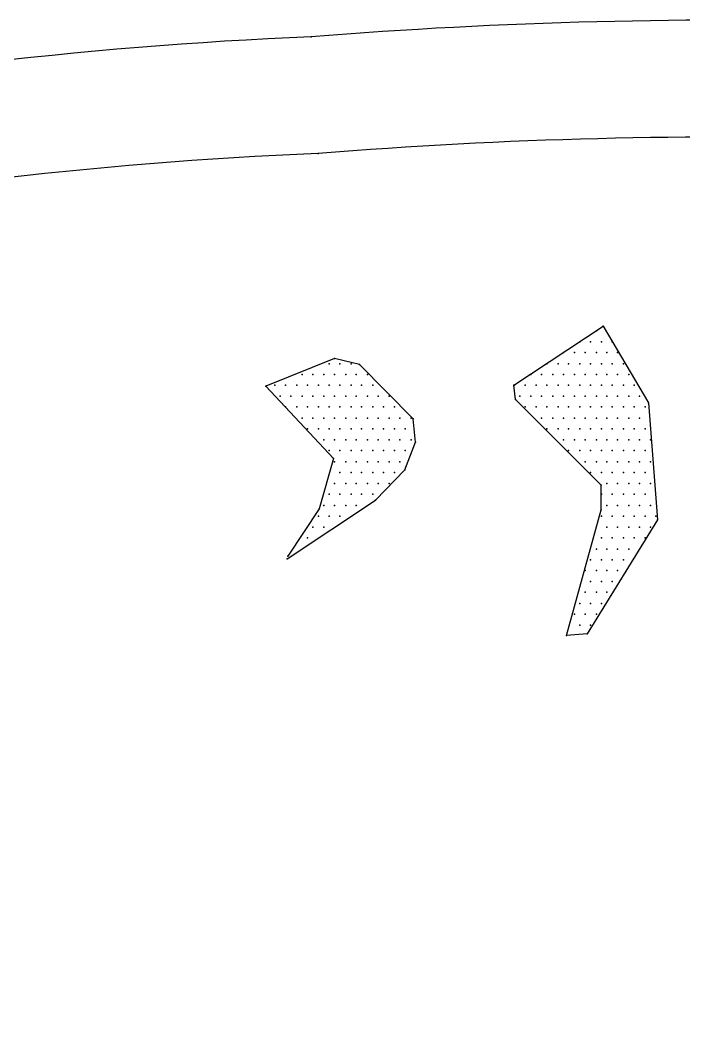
# Model space of a CAD drawing. Extents: x 180421 to 181317, y 668879 to 669680.
# Drawn here: x 180595.13 to 180601.72, y 669624.27 to 669634.25 of the extents above; entities that cross this region are included whole.
import ezdxf

# ---------------------------------------------------------------- set-up
doc = ezdxf.new("R2010")
doc.units = 0
doc.header["$LTSCALE"] = 2.5
doc.header["$MEASUREMENT"] = 0
doc.layers.add('KOTERET', color=1, linetype='CONTINUOUS')

msp = doc.modelspace()

# ---------------------------------------------------------------- linework, layer by layer
at = {"layer": 'KOTERET', "color": 1, "linetype": 'Continuous'}
for points in [[(180622.0816, 669630.2263, 0.06433), (180609.3401, 669633.7416, 0.055067), (180598.0185, 669634.0794, 0.081051), (180584.6436, 669631.3295, 0.05642), (180576.1722, 669626.9486, 0.170965), (180569.6589, 669619.3533, 0.076819), (180568.6666, 669614.8616, 0.118306), (180570.2554, 669608.0158, 0.129737), (180575.3329, 669602.2468, 0.070189), (180585.2717, 669597.0109, 0.047922), (180592.7245, 669595.116, 0.049022), (180603.3916, 669594.3507, 0.072792), (180618.9939, 669597.0531, 0.1248), (180629.2441, 669602.6585, 0.103709), (180634.8759, 669610.6232, 0.036886), (180635.2876, 669612.3703, 0.106536), (180635.0026, 669617.4954, 0.106243), (180629.9355, 669625.2332, 0.106919), (180622.0816, 669630.2263)], [(180592.9145, 669596.2614, 0.049045), (180603.36, 669595.5119, 0.072972), (180618.6666, 669598.1721, 0.125195), (180628.4524, 669603.5083, 0.103069), (180633.7886, 669611.0297, 0.035565), (180634.1422, 669612.5551, 0.105225), (180633.8994, 669617.1365, 0.105504), (180629.1227, 669624.4098, 0.107235), (180621.6594, 669629.1496, 0.064474), (180609.1765, 669632.591, 0.055181), (180598.0871, 669632.9235, 0.081162), (180585.0606, 669630.2474, 0.05669), (180576.7844, 669625.9616, 0.171614), (180570.7409, 669618.9363, 0.076301), (180569.8278, 669614.8194, 0.117637), (180571.2952, 669608.5384, 0.130118), (180575.998, 669603.2022, 0.070334), (180585.6676, 669598.1034, 0.047983), (180592.9145, 669596.2614)]]:
    msp.add_lwpolyline(points, format="xyb", dxfattribs=at)
at = {"layer": 'KOTERET', "color": 2, "linetype": 'Continuous'}
for points in [[(180600.0295, 669630.6275), (180600.9162, 669631.2134)], [(180600.8476, 669631.1658), (180600.8476, 669631.1658)], [(180600.9162, 669631.2134), (180601.3648, 669630.4533)], [(180600.684, 669631.055), (180600.684, 669631.055)], [(180600.7895, 669631.055), (180600.7895, 669631.055)], [(180600.9004, 669631.055), (180600.9004, 669631.055)], [(180601.0059, 669631.055), (180601.0059, 669631.055)], [(180598.2507, 669630.8914), (180597.5698, 669630.6169)], [(180598.4988, 669630.8333), (180598.2507, 669630.8914)], [(180600.5203, 669630.9494), (180600.5203, 669630.9494)], [(180600.6312, 669630.9494), (180600.6312, 669630.9494)], [(180600.7367, 669630.9494), (180600.7367, 669630.9494)], [(180600.8476, 669630.9494), (180600.8476, 669630.9494)], [(180600.9531, 669630.9494), (180600.9531, 669630.9494)], [(180601.0587, 669630.9494), (180601.0587, 669630.9494)], [(180598.1979, 669630.8386), (180598.1979, 669630.8386)], [(180598.3035, 669630.8386), (180598.3035, 669630.8386)], [(180598.4143, 669630.8386), (180598.4143, 669630.8386)], [(180599.0319, 669630.295), (180598.4988, 669630.8333)], [(180600.3567, 669630.8386), (180600.3567, 669630.8386)], [(180600.4675, 669630.8386), (180600.4675, 669630.8386)], [(180600.5731, 669630.8386), (180600.5731, 669630.8386)], [(180600.684, 669630.8386), (180600.684, 669630.8386)], [(180600.7895, 669630.8386), (180600.7895, 669630.8386)], [(180600.9004, 669630.8386), (180600.9004, 669630.8386)], [(180601.0059, 669630.8386), (180601.0059, 669630.8386)], [(180601.1168, 669630.8386), (180601.1168, 669630.8386)], [(180597.9288, 669630.733), (180597.9288, 669630.733)], [(180598.0343, 669630.733), (180598.0343, 669630.733)], [(180598.1452, 669630.733), (180598.1452, 669630.733)], [(180598.2507, 669630.733), (180598.2507, 669630.733)], [(180598.3616, 669630.733), (180598.3616, 669630.733)], [(180598.4671, 669630.733), (180598.4671, 669630.733)], [(180598.578, 669630.733), (180598.578, 669630.733)], [(180600.1984, 669630.733), (180600.1984, 669630.733)], [(180600.3039, 669630.733), (180600.3039, 669630.733)], [(180600.4148, 669630.733), (180600.4148, 669630.733)], [(180600.5203, 669630.733), (180600.5203, 669630.733)], [(180600.6312, 669630.733), (180600.6312, 669630.733)], [(180600.7367, 669630.733), (180600.7367, 669630.733)], [(180600.8476, 669630.733), (180600.8476, 669630.733)], [(180600.9531, 669630.733), (180600.9531, 669630.733)], [(180601.0587, 669630.733), (180601.0587, 669630.733)], [(180601.1695, 669630.733), (180601.1695, 669630.733)], [(180597.5698, 669630.6169), (180598.2402, 669629.8991)], [(180597.6596, 669630.6275), (180597.6596, 669630.6275)], [(180597.7651, 669630.6275), (180597.7651, 669630.6275)], [(180597.876, 669630.6275), (180597.876, 669630.6275)], [(180597.9815, 669630.6275), (180597.9815, 669630.6275)], [(180598.0924, 669630.6275), (180598.0924, 669630.6275)], [(180598.1979, 669630.6275), (180598.1979, 669630.6275)], [(180598.3035, 669630.6275), (180598.3035, 669630.6275)], [(180598.4143, 669630.6275), (180598.4143, 669630.6275)], [(180598.5199, 669630.6275), (180598.5199, 669630.6275)], [(180598.6307, 669630.6275), (180598.6307, 669630.6275)], [(180600.0453, 669630.485), (180600.0295, 669630.6275)], [(180600.0347, 669630.6275), (180600.0347, 669630.6275)], [(180600.1403, 669630.6275), (180600.1403, 669630.6275)], [(180600.2511, 669630.6275), (180600.2511, 669630.6275)], [(180600.3567, 669630.6275), (180600.3567, 669630.6275)], [(180600.4675, 669630.6275), (180600.4675, 669630.6275)], [(180600.5731, 669630.6275), (180600.5731, 669630.6275)], [(180600.684, 669630.6275), (180600.684, 669630.6275)], [(180600.7895, 669630.6275), (180600.7895, 669630.6275)], [(180600.9004, 669630.6275), (180600.9004, 669630.6275)], [(180601.0059, 669630.6275), (180601.0059, 669630.6275)], [(180601.1168, 669630.6275), (180601.1168, 669630.6275)], [(180601.2223, 669630.6275), (180601.2223, 669630.6275)], [(180597.7123, 669630.5166), (180597.7123, 669630.5166)], [(180597.8179, 669630.5166), (180597.8179, 669630.5166)], [(180597.9288, 669630.5166), (180597.9288, 669630.5166)], [(180598.0343, 669630.5166), (180598.0343, 669630.5166)], [(180598.1452, 669630.5166), (180598.1452, 669630.5166)], [(180598.2507, 669630.5166), (180598.2507, 669630.5166)], [(180598.3616, 669630.5166), (180598.3616, 669630.5166)], [(180598.4671, 669630.5166), (180598.4671, 669630.5166)], [(180598.578, 669630.5166), (180598.578, 669630.5166)], [(180598.6835, 669630.5166), (180598.6835, 669630.5166)], [(180598.7944, 669630.5166), (180598.7944, 669630.5166)], [(180600.8951, 669629.6352), (180600.0453, 669630.485)], [(180600.0875, 669630.5166), (180600.0875, 669630.5166)], [(180600.1984, 669630.5166), (180600.1984, 669630.5166)], [(180600.3039, 669630.5166), (180600.3039, 669630.5166)], [(180600.4148, 669630.5166), (180600.4148, 669630.5166)], [(180600.5203, 669630.5166), (180600.5203, 669630.5166)], [(180600.6312, 669630.5166), (180600.6312, 669630.5166)], [(180600.7367, 669630.5166), (180600.7367, 669630.5166)], [(180600.8476, 669630.5166), (180600.8476, 669630.5166)], [(180600.9531, 669630.5166), (180600.9531, 669630.5166)], [(180601.0587, 669630.5166), (180601.0587, 669630.5166)], [(180601.1695, 669630.5166), (180601.1695, 669630.5166)], [(180601.2751, 669630.5166), (180601.2751, 669630.5166)], [(180597.7651, 669630.4111), (180597.7651, 669630.4111)], [(180597.876, 669630.4111), (180597.876, 669630.4111)], [(180597.9815, 669630.4111), (180597.9815, 669630.4111)], [(180598.0924, 669630.4111), (180598.0924, 669630.4111)], [(180598.1979, 669630.4111), (180598.1979, 669630.4111)], [(180598.3035, 669630.4111), (180598.3035, 669630.4111)], [(180598.4143, 669630.4111), (180598.4143, 669630.4111)], [(180598.5199, 669630.4111), (180598.5199, 669630.4111)], [(180598.6307, 669630.4111), (180598.6307, 669630.4111)], [(180598.7363, 669630.4111), (180598.7363, 669630.4111)], [(180598.8472, 669630.4111), (180598.8472, 669630.4111)], [(180600.1403, 669630.4111), (180600.1403, 669630.4111)], [(180600.2511, 669630.4111), (180600.2511, 669630.4111)], [(180600.3567, 669630.4111), (180600.3567, 669630.4111)], [(180600.4675, 669630.4111), (180600.4675, 669630.4111)], [(180600.5731, 669630.4111), (180600.5731, 669630.4111)], [(180600.684, 669630.4111), (180600.684, 669630.4111)], [(180600.7895, 669630.4111), (180600.7895, 669630.4111)], [(180600.9004, 669630.4111), (180600.9004, 669630.4111)], [(180601.0059, 669630.4111), (180601.0059, 669630.4111)], [(180601.1168, 669630.4111), (180601.1168, 669630.4111)], [(180601.2223, 669630.4111), (180601.2223, 669630.4111)], [(180601.3332, 669630.4111), (180601.3332, 669630.4111)], [(180601.3648, 669630.4533), (180601.4546, 669629.2921)], [(180597.9288, 669630.3002), (180597.9288, 669630.3002)], [(180598.0343, 669630.3002), (180598.0343, 669630.3002)], [(180598.1452, 669630.3002), (180598.1452, 669630.3002)], [(180598.2507, 669630.3002), (180598.2507, 669630.3002)], [(180598.3616, 669630.3002), (180598.3616, 669630.3002)], [(180598.4671, 669630.3002), (180598.4671, 669630.3002)], [(180598.578, 669630.3002), (180598.578, 669630.3002)], [(180598.6835, 669630.3002), (180598.6835, 669630.3002)], [(180598.7944, 669630.3002), (180598.7944, 669630.3002)], [(180598.8999, 669630.3002), (180598.8999, 669630.3002)], [(180599.0108, 669630.3002), (180599.0108, 669630.3002)], [(180599.053, 669630.0627), (180599.0319, 669630.295)], [(180600.3039, 669630.3002), (180600.3039, 669630.3002)], [(180600.4148, 669630.3002), (180600.4148, 669630.3002)], [(180600.5203, 669630.3002), (180600.5203, 669630.3002)], [(180600.6312, 669630.3002), (180600.6312, 669630.3002)], [(180600.7367, 669630.3002), (180600.7367, 669630.3002)], [(180600.8476, 669630.3002), (180600.8476, 669630.3002)], [(180600.9531, 669630.3002), (180600.9531, 669630.3002)], [(180601.0587, 669630.3002), (180601.0587, 669630.3002)], [(180601.1695, 669630.3002), (180601.1695, 669630.3002)], [(180601.2751, 669630.3002), (180601.2751, 669630.3002)], [(180597.9815, 669630.1947), (180597.9815, 669630.1947)], [(180598.0924, 669630.1947), (180598.0924, 669630.1947)], [(180598.1979, 669630.1947), (180598.1979, 669630.1947)], [(180598.3035, 669630.1947), (180598.3035, 669630.1947)], [(180598.4143, 669630.1947), (180598.4143, 669630.1947)], [(180598.5199, 669630.1947), (180598.5199, 669630.1947)], [(180598.6307, 669630.1947), (180598.6307, 669630.1947)], [(180598.7363, 669630.1947), (180598.7363, 669630.1947)], [(180598.8472, 669630.1947), (180598.8472, 669630.1947)], [(180598.9527, 669630.1947), (180598.9527, 669630.1947)], [(180600.3567, 669630.1947), (180600.3567, 669630.1947)], [(180600.4675, 669630.1947), (180600.4675, 669630.1947)], [(180600.5731, 669630.1947), (180600.5731, 669630.1947)], [(180600.684, 669630.1947), (180600.684, 669630.1947)], [(180600.7895, 669630.1947), (180600.7895, 669630.1947)], [(180600.9004, 669630.1947), (180600.9004, 669630.1947)], [(180601.0059, 669630.1947), (180601.0059, 669630.1947)], [(180601.1168, 669630.1947), (180601.1168, 669630.1947)], [(180601.2223, 669630.1947), (180601.2223, 669630.1947)], [(180601.3332, 669630.1947), (180601.3332, 669630.1947)], [(180598.1452, 669630.0838), (180598.1452, 669630.0838)], [(180598.2507, 669630.0838), (180598.2507, 669630.0838)], [(180598.3616, 669630.0838), (180598.3616, 669630.0838)], [(180598.4671, 669630.0838), (180598.4671, 669630.0838)], [(180598.578, 669630.0838), (180598.578, 669630.0838)], [(180598.6835, 669630.0838), (180598.6835, 669630.0838)], [(180598.7944, 669630.0838), (180598.7944, 669630.0838)], [(180598.8999, 669630.0838), (180598.8999, 669630.0838)], [(180598.9474, 669629.7882), (180599.053, 669630.0627)], [(180599.0108, 669630.0838), (180599.0108, 669630.0838)], [(180600.5203, 669630.0838), (180600.5203, 669630.0838)], [(180600.6312, 669630.0838), (180600.6312, 669630.0838)], [(180600.7367, 669630.0838), (180600.7367, 669630.0838)], [(180600.8476, 669630.0838), (180600.8476, 669630.0838)], [(180600.9531, 669630.0838), (180600.9531, 669630.0838)], [(180601.0587, 669630.0838), (180601.0587, 669630.0838)], [(180601.1695, 669630.0838), (180601.1695, 669630.0838)], [(180601.2751, 669630.0838), (180601.2751, 669630.0838)], [(180601.3859, 669630.0838), (180601.3859, 669630.0838)], [(180598.1979, 669629.9783), (180598.1979, 669629.9783)], [(180598.3035, 669629.9783), (180598.3035, 669629.9783)], [(180598.4143, 669629.9783), (180598.4143, 669629.9783)], [(180598.5199, 669629.9783), (180598.5199, 669629.9783)], [(180598.6307, 669629.9783), (180598.6307, 669629.9783)], [(180598.7363, 669629.9783), (180598.7363, 669629.9783)], [(180598.8472, 669629.9783), (180598.8472, 669629.9783)], [(180598.9527, 669629.9783), (180598.9527, 669629.9783)], [(180600.5731, 669629.9783), (180600.5731, 669629.9783)], [(180600.684, 669629.9783), (180600.684, 669629.9783)], [(180600.7895, 669629.9783), (180600.7895, 669629.9783)], [(180600.9004, 669629.9783), (180600.9004, 669629.9783)], [(180601.0059, 669629.9783), (180601.0059, 669629.9783)], [(180601.1168, 669629.9783), (180601.1168, 669629.9783)], [(180601.2223, 669629.9783), (180601.2223, 669629.9783)], [(180601.3332, 669629.9783), (180601.3332, 669629.9783)], [(180598.2402, 669629.8991), (180598.0977, 669629.4029)], [(180598.2507, 669629.8674), (180598.2507, 669629.8674)], [(180598.3616, 669629.8674), (180598.3616, 669629.8674)], [(180598.4671, 669629.8674), (180598.4671, 669629.8674)], [(180598.578, 669629.8674), (180598.578, 669629.8674)], [(180598.6835, 669629.8674), (180598.6835, 669629.8674)], [(180598.7944, 669629.8674), (180598.7944, 669629.8674)], [(180598.8999, 669629.8674), (180598.8999, 669629.8674)], [(180600.7367, 669629.8674), (180600.7367, 669629.8674)], [(180600.8476, 669629.8674), (180600.8476, 669629.8674)], [(180600.9531, 669629.8674), (180600.9531, 669629.8674)], [(180601.0587, 669629.8674), (180601.0587, 669629.8674)], [(180601.1695, 669629.8674), (180601.1695, 669629.8674)], [(180601.2751, 669629.8674), (180601.2751, 669629.8674)], [(180601.3859, 669629.8674), (180601.3859, 669629.8674)], [(180598.3035, 669629.7619), (180598.3035, 669629.7619)], [(180598.4143, 669629.7619), (180598.4143, 669629.7619)], [(180598.5199, 669629.7619), (180598.5199, 669629.7619)], [(180598.6307, 669629.7619), (180598.6307, 669629.7619)], [(180598.6571, 669629.4874), (180598.9474, 669629.7882)], [(180598.7363, 669629.7619), (180598.7363, 669629.7619)], [(180598.8472, 669629.7619), (180598.8472, 669629.7619)], [(180600.7895, 669629.7619), (180600.7895, 669629.7619)], [(180600.9004, 669629.7619), (180600.9004, 669629.7619)], [(180601.0059, 669629.7619), (180601.0059, 669629.7619)], [(180601.1168, 669629.7619), (180601.1168, 669629.7619)], [(180601.2223, 669629.7619), (180601.2223, 669629.7619)], [(180601.3332, 669629.7619), (180601.3332, 669629.7619)], [(180598.2507, 669629.651), (180598.2507, 669629.651)], [(180598.3616, 669629.651), (180598.3616, 669629.651)], [(180598.4671, 669629.651), (180598.4671, 669629.651)], [(180598.578, 669629.651), (180598.578, 669629.651)], [(180598.6835, 669629.651), (180598.6835, 669629.651)], [(180598.7944, 669629.651), (180598.7944, 669629.651)], [(180600.8951, 669629.3924), (180600.8951, 669629.6352)], [(180600.9531, 669629.651), (180600.9531, 669629.651)], [(180601.0587, 669629.651), (180601.0587, 669629.651)], [(180601.1695, 669629.651), (180601.1695, 669629.651)], [(180601.2751, 669629.651), (180601.2751, 669629.651)], [(180601.3859, 669629.651), (180601.3859, 669629.651)], [(180597.781, 669628.9068), (180598.6571, 669629.4874)], [(180598.1979, 669629.5455), (180598.1979, 669629.5455)], [(180598.3035, 669629.5455), (180598.3035, 669629.5455)], [(180598.4143, 669629.5455), (180598.4143, 669629.5455)], [(180598.5199, 669629.5455), (180598.5199, 669629.5455)], [(180598.6307, 669629.5455), (180598.6307, 669629.5455)], [(180600.9004, 669629.5455), (180600.9004, 669629.5455)], [(180601.0059, 669629.5455), (180601.0059, 669629.5455)], [(180601.1168, 669629.5455), (180601.1168, 669629.5455)], [(180601.2223, 669629.5455), (180601.2223, 669629.5455)], [(180601.3332, 669629.5455), (180601.3332, 669629.5455)], [(180598.0977, 669629.4029), (180597.7862, 669628.9332)], [(180598.1452, 669629.4346), (180598.1452, 669629.4346)], [(180598.2507, 669629.4346), (180598.2507, 669629.4346)], [(180598.3616, 669629.4346), (180598.3616, 669629.4346)], [(180598.4671, 669629.4346), (180598.4671, 669629.4346)], [(180600.552, 669628.1467), (180600.8951, 669629.3924)], [(180600.9531, 669629.4346), (180600.9531, 669629.4346)], [(180601.0587, 669629.4346), (180601.0587, 669629.4346)], [(180601.1695, 669629.4346), (180601.1695, 669629.4346)], [(180601.2751, 669629.4346), (180601.2751, 669629.4346)], [(180601.3859, 669629.4346), (180601.3859, 669629.4346)], [(180598.0924, 669629.329), (180598.0924, 669629.329)], [(180598.1979, 669629.329), (180598.1979, 669629.329)], [(180598.3035, 669629.329), (180598.3035, 669629.329)], [(180601.4546, 669629.2921), (180600.7578, 669628.1626)], [(180600.9004, 669629.329), (180600.9004, 669629.329)], [(180601.0059, 669629.329), (180601.0059, 669629.329)], [(180601.1168, 669629.329), (180601.1168, 669629.329)], [(180601.2223, 669629.329), (180601.2223, 669629.329)], [(180601.3332, 669629.329), (180601.3332, 669629.329)], [(180601.4387, 669629.329), (180601.4387, 669629.329)], [(180598.0343, 669629.2182), (180598.0343, 669629.2182)], [(180598.1452, 669629.2182), (180598.1452, 669629.2182)], [(180600.9531, 669629.2182), (180600.9531, 669629.2182)], [(180601.0587, 669629.2182), (180601.0587, 669629.2182)], [(180601.1695, 669629.2182), (180601.1695, 669629.2182)], [(180601.2751, 669629.2182), (180601.2751, 669629.2182)], [(180601.3859, 669629.2182), (180601.3859, 669629.2182)], [(180597.9815, 669629.1126), (180597.9815, 669629.1126)], [(180600.9004, 669629.1126), (180600.9004, 669629.1126)], [(180601.0059, 669629.1126), (180601.0059, 669629.1126)], [(180601.1168, 669629.1126), (180601.1168, 669629.1126)], [(180601.2223, 669629.1126), (180601.2223, 669629.1126)], [(180601.3332, 669629.1126), (180601.3332, 669629.1126)], [(180600.8476, 669629.0018), (180600.8476, 669629.0018)], [(180600.9531, 669629.0018), (180600.9531, 669629.0018)], [(180601.0587, 669629.0018), (180601.0587, 669629.0018)], [(180601.1695, 669629.0018), (180601.1695, 669629.0018)], [(180600.7895, 669628.8962), (180600.7895, 669628.8962)], [(180600.9004, 669628.8962), (180600.9004, 669628.8962)], [(180601.0059, 669628.8962), (180601.0059, 669628.8962)], [(180601.1168, 669628.8962), (180601.1168, 669628.8962)], [(180600.7367, 669628.7907), (180600.7367, 669628.7907)], [(180600.8476, 669628.7907), (180600.8476, 669628.7907)], [(180600.9531, 669628.7907), (180600.9531, 669628.7907)], [(180601.0587, 669628.7907), (180601.0587, 669628.7907)], [(180600.7895, 669628.6798), (180600.7895, 669628.6798)], [(180600.9004, 669628.6798), (180600.9004, 669628.6798)], [(180601.0059, 669628.6798), (180601.0059, 669628.6798)], [(180600.7367, 669628.5743), (180600.7367, 669628.5743)], [(180600.8476, 669628.5743), (180600.8476, 669628.5743)], [(180600.9531, 669628.5743), (180600.9531, 669628.5743)], [(180600.684, 669628.4634), (180600.684, 669628.4634)], [(180600.7895, 669628.4634), (180600.7895, 669628.4634)], [(180600.9004, 669628.4634), (180600.9004, 669628.4634)], [(180600.6312, 669628.3579), (180600.6312, 669628.3579)], [(180600.7367, 669628.3579), (180600.7367, 669628.3579)], [(180600.8476, 669628.3579), (180600.8476, 669628.3579)], [(180600.7578, 669628.1626), (180600.552, 669628.1467)], [(180600.684, 669628.247), (180600.684, 669628.247)], [(180600.7895, 669628.247), (180600.7895, 669628.247)]]:
    msp.add_lwpolyline(points, dxfattribs=at)
at = {"layer": 'KOTERET', "color": 1}
for p in [(180598.0185, 669634.0794), (180598.0871, 669632.9235), (180600.8476, 669631.1658), (180600.8476, 669631.1658), (180600.9162, 669631.2134), (180600.9162, 669631.2134), (180600.684, 669631.055), (180600.684, 669631.055), (180600.7895, 669631.055), (180600.7895, 669631.055), (180600.9004, 669631.055), (180600.9004, 669631.055), (180601.0059, 669631.055), (180601.0059, 669631.055), (180598.2507, 669630.8914), (180598.2507, 669630.8914), (180600.5203, 669630.9494), (180600.5203, 669630.9494), (180600.6312, 669630.9494), (180600.6312, 669630.9494), (180600.7367, 669630.9494), (180600.7367, 669630.9494), (180600.8476, 669630.9494), (180600.8476, 669630.9494), (180600.9531, 669630.9494), (180600.9531, 669630.9494), (180601.0587, 669630.9494), (180601.0587, 669630.9494), (180598.1979, 669630.8386), (180598.1979, 669630.8386), (180598.3035, 669630.8386), (180598.3035, 669630.8386), (180598.4143, 669630.8386), (180598.4143, 669630.8386), (180598.4988, 669630.8333), (180598.4988, 669630.8333), (180600.3567, 669630.8386), (180600.3567, 669630.8386), (180600.4675, 669630.8386), (180600.4675, 669630.8386), (180600.5731, 669630.8386), (180600.5731, 669630.8386), (180600.684, 669630.8386), (180600.684, 669630.8386), (180600.7895, 669630.8386), (180600.7895, 669630.8386), (180600.9004, 669630.8386), (180600.9004, 669630.8386), (180601.0059, 669630.8386), (180601.0059, 669630.8386), (180601.1168, 669630.8386), (180601.1168, 669630.8386), (180597.9288, 669630.733), (180597.9288, 669630.733), (180598.0343, 669630.733), (180598.0343, 669630.733), (180598.1452, 669630.733), (180598.1452, 669630.733), (180598.2507, 669630.733), (180598.2507, 669630.733), (180598.3616, 669630.733), (180598.3616, 669630.733), (180598.4671, 669630.733), (180598.4671, 669630.733), (180598.578, 669630.733), (180598.578, 669630.733), (180600.1984, 669630.733), (180600.1984, 669630.733), (180600.3039, 669630.733), (180600.3039, 669630.733), (180600.4148, 669630.733), (180600.4148, 669630.733), (180600.5203, 669630.733), (180600.5203, 669630.733), (180600.6312, 669630.733), (180600.6312, 669630.733), (180600.7367, 669630.733), (180600.7367, 669630.733), (180600.8476, 669630.733), (180600.8476, 669630.733), (180600.9531, 669630.733), (180600.9531, 669630.733), (180601.0587, 669630.733), (180601.0587, 669630.733), (180601.1695, 669630.733), (180601.1695, 669630.733), (180597.5698, 669630.6169), (180597.5698, 669630.6169), (180597.6596, 669630.6275), (180597.6596, 669630.6275), (180597.7651, 669630.6275), (180597.7651, 669630.6275), (180597.876, 669630.6275), (180597.876, 669630.6275), (180597.9815, 669630.6275), (180597.9815, 669630.6275), (180598.0924, 669630.6275), (180598.0924, 669630.6275), (180598.1979, 669630.6275), (180598.1979, 669630.6275), (180598.3035, 669630.6275), (180598.3035, 669630.6275), (180598.4143, 669630.6275), (180598.4143, 669630.6275), (180598.5199, 669630.6275), (180598.5199, 669630.6275), (180598.6307, 669630.6275), (180598.6307, 669630.6275), (180600.0295, 669630.6275), (180600.0295, 669630.6275), (180600.0347, 669630.6275), (180600.0347, 669630.6275), (180600.1403, 669630.6275), (180600.1403, 669630.6275), (180600.2511, 669630.6275), (180600.2511, 669630.6275), (180600.3567, 669630.6275), (180600.3567, 669630.6275), (180600.4675, 669630.6275), (180600.4675, 669630.6275), (180600.5731, 669630.6275), (180600.5731, 669630.6275), (180600.684, 669630.6275), (180600.684, 669630.6275), (180600.7895, 669630.6275), (180600.7895, 669630.6275), (180600.9004, 669630.6275), (180600.9004, 669630.6275), (180601.0059, 669630.6275), (180601.0059, 669630.6275), (180601.1168, 669630.6275), (180601.1168, 669630.6275), (180601.2223, 669630.6275), (180601.2223, 669630.6275), (180597.7123, 669630.5166), (180597.7123, 669630.5166), (180597.8179, 669630.5166), (180597.8179, 669630.5166), (180597.9288, 669630.5166), (180597.9288, 669630.5166), (180598.0343, 669630.5166), (180598.0343, 669630.5166), (180598.1452, 669630.5166), (180598.1452, 669630.5166), (180598.2507, 669630.5166), (180598.2507, 669630.5166), (180598.3616, 669630.5166), (180598.3616, 669630.5166), (180598.4671, 669630.5166), (180598.4671, 669630.5166), (180598.578, 669630.5166), (180598.578, 669630.5166), (180598.6835, 669630.5166), (180598.6835, 669630.5166), (180598.7944, 669630.5166), (180598.7944, 669630.5166), (180600.0453, 669630.485), (180600.0453, 669630.485), (180600.0875, 669630.5166), (180600.0875, 669630.5166), (180600.1984, 669630.5166), (180600.1984, 669630.5166), (180600.3039, 669630.5166), (180600.3039, 669630.5166), (180600.4148, 669630.5166), (180600.4148, 669630.5166), (180600.5203, 669630.5166), (180600.5203, 669630.5166), (180600.6312, 669630.5166), (180600.6312, 669630.5166), (180600.7367, 669630.5166), (180600.7367, 669630.5166), (180600.8476, 669630.5166), (180600.8476, 669630.5166), (180600.9531, 669630.5166), (180600.9531, 669630.5166), (180601.0587, 669630.5166), (180601.0587, 669630.5166), (180601.1695, 669630.5166), (180601.1695, 669630.5166), (180601.2751, 669630.5166), (180601.2751, 669630.5166), (180597.7651, 669630.4111), (180597.7651, 669630.4111), (180597.876, 669630.4111), (180597.876, 669630.4111), (180597.9815, 669630.4111), (180597.9815, 669630.4111), (180598.0924, 669630.4111), (180598.0924, 669630.4111), (180598.1979, 669630.4111), (180598.1979, 669630.4111), (180598.3035, 669630.4111), (180598.3035, 669630.4111), (180598.4143, 669630.4111), (180598.4143, 669630.4111), (180598.5199, 669630.4111), (180598.5199, 669630.4111), (180598.6307, 669630.4111), (180598.6307, 669630.4111), (180598.7363, 669630.4111), (180598.7363, 669630.4111), (180598.8472, 669630.4111), (180598.8472, 669630.4111), (180600.1403, 669630.4111), (180600.1403, 669630.4111), (180600.2511, 669630.4111), (180600.2511, 669630.4111), (180600.3567, 669630.4111), (180600.3567, 669630.4111), (180600.4675, 669630.4111), (180600.4675, 669630.4111), (180600.5731, 669630.4111), (180600.5731, 669630.4111), (180600.684, 669630.4111), (180600.684, 669630.4111), (180600.7895, 669630.4111), (180600.7895, 669630.4111), (180600.9004, 669630.4111), (180600.9004, 669630.4111), (180601.0059, 669630.4111), (180601.0059, 669630.4111), (180601.1168, 669630.4111), (180601.1168, 669630.4111), (180601.2223, 669630.4111), (180601.2223, 669630.4111), (180601.3332, 669630.4111), (180601.3332, 669630.4111), (180601.3648, 669630.4533), (180601.3648, 669630.4533), (180597.9288, 669630.3002), (180597.9288, 669630.3002), (180598.0343, 669630.3002), (180598.0343, 669630.3002), (180598.1452, 669630.3002), (180598.1452, 669630.3002), (180598.2507, 669630.3002), (180598.2507, 669630.3002), (180598.3616, 669630.3002), (180598.3616, 669630.3002), (180598.4671, 669630.3002), (180598.4671, 669630.3002), (180598.578, 669630.3002), (180598.578, 669630.3002), (180598.6835, 669630.3002), (180598.6835, 669630.3002), (180598.7944, 669630.3002), (180598.7944, 669630.3002), (180598.8999, 669630.3002), (180598.8999, 669630.3002), (180599.0108, 669630.3002), (180599.0108, 669630.3002), (180599.0319, 669630.295), (180599.0319, 669630.295), (180600.3039, 669630.3002), (180600.3039, 669630.3002), (180600.4148, 669630.3002), (180600.4148, 669630.3002), (180600.5203, 669630.3002), (180600.5203, 669630.3002), (180600.6312, 669630.3002), (180600.6312, 669630.3002), (180600.7367, 669630.3002), (180600.7367, 669630.3002), (180600.8476, 669630.3002), (180600.8476, 669630.3002), (180600.9531, 669630.3002), (180600.9531, 669630.3002), (180601.0587, 669630.3002), (180601.0587, 669630.3002), (180601.1695, 669630.3002), (180601.1695, 669630.3002), (180601.2751, 669630.3002), (180601.2751, 669630.3002), (180597.9815, 669630.1947), (180597.9815, 669630.1947), (180598.0924, 669630.1947), (180598.0924, 669630.1947), (180598.1979, 669630.1947), (180598.1979, 669630.1947), (180598.3035, 669630.1947), (180598.3035, 669630.1947), (180598.4143, 669630.1947), (180598.4143, 669630.1947), (180598.5199, 669630.1947), (180598.5199, 669630.1947), (180598.6307, 669630.1947), (180598.6307, 669630.1947), (180598.7363, 669630.1947), (180598.7363, 669630.1947), (180598.8472, 669630.1947), (180598.8472, 669630.1947), (180598.9527, 669630.1947), (180598.9527, 669630.1947), (180600.3567, 669630.1947), (180600.3567, 669630.1947), (180600.4675, 669630.1947), (180600.4675, 669630.1947), (180600.5731, 669630.1947), (180600.5731, 669630.1947), (180600.684, 669630.1947), (180600.684, 669630.1947), (180600.7895, 669630.1947), (180600.7895, 669630.1947), (180600.9004, 669630.1947), (180600.9004, 669630.1947), (180601.0059, 669630.1947), (180601.0059, 669630.1947), (180601.1168, 669630.1947), (180601.1168, 669630.1947), (180601.2223, 669630.1947), (180601.2223, 669630.1947), (180601.3332, 669630.1947), (180601.3332, 669630.1947), (180598.1452, 669630.0838), (180598.1452, 669630.0838), (180598.2507, 669630.0838), (180598.2507, 669630.0838), (180598.3616, 669630.0838), (180598.3616, 669630.0838), (180598.4671, 669630.0838), (180598.4671, 669630.0838), (180598.578, 669630.0838), (180598.578, 669630.0838), (180598.6835, 669630.0838), (180598.6835, 669630.0838), (180598.7944, 669630.0838), (180598.7944, 669630.0838), (180598.8999, 669630.0838), (180598.8999, 669630.0838), (180599.0108, 669630.0838), (180599.0108, 669630.0838), (180599.053, 669630.0627), (180599.053, 669630.0627), (180600.5203, 669630.0838), (180600.5203, 669630.0838), (180600.6312, 669630.0838), (180600.6312, 669630.0838), (180600.7367, 669630.0838), (180600.7367, 669630.0838), (180600.8476, 669630.0838), (180600.8476, 669630.0838), (180600.9531, 669630.0838), (180600.9531, 669630.0838), (180601.0587, 669630.0838), (180601.0587, 669630.0838), (180601.1695, 669630.0838), (180601.1695, 669630.0838), (180601.2751, 669630.0838), (180601.2751, 669630.0838), (180601.3859, 669630.0838), (180601.3859, 669630.0838), (180598.1979, 669629.9783), (180598.1979, 669629.9783), (180598.3035, 669629.9783), (180598.3035, 669629.9783), (180598.4143, 669629.9783), (180598.4143, 669629.9783), (180598.5199, 669629.9783), (180598.5199, 669629.9783), (180598.6307, 669629.9783), (180598.6307, 669629.9783), (180598.7363, 669629.9783), (180598.7363, 669629.9783), (180598.8472, 669629.9783), (180598.8472, 669629.9783), (180598.9527, 669629.9783), (180598.9527, 669629.9783), (180600.5731, 669629.9783), (180600.5731, 669629.9783), (180600.684, 669629.9783), (180600.684, 669629.9783), (180600.7895, 669629.9783), (180600.7895, 669629.9783), (180600.9004, 669629.9783), (180600.9004, 669629.9783), (180601.0059, 669629.9783), (180601.0059, 669629.9783), (180601.1168, 669629.9783), (180601.1168, 669629.9783), (180601.2223, 669629.9783), (180601.2223, 669629.9783), (180601.3332, 669629.9783), (180601.3332, 669629.9783), (180598.2402, 669629.8991), (180598.2402, 669629.8991), (180598.2507, 669629.8674), (180598.2507, 669629.8674), (180598.3616, 669629.8674), (180598.3616, 669629.8674), (180598.4671, 669629.8674), (180598.4671, 669629.8674), (180598.578, 669629.8674), (180598.578, 669629.8674), (180598.6835, 669629.8674), (180598.6835, 669629.8674), (180598.7944, 669629.8674), (180598.7944, 669629.8674), (180598.8999, 669629.8674), (180598.8999, 669629.8674), (180600.7367, 669629.8674), (180600.7367, 669629.8674), (180600.8476, 669629.8674), (180600.8476, 669629.8674), (180600.9531, 669629.8674), (180600.9531, 669629.8674), (180601.0587, 669629.8674), (180601.0587, 669629.8674), (180601.1695, 669629.8674), (180601.1695, 669629.8674), (180601.2751, 669629.8674), (180601.2751, 669629.8674), (180601.3859, 669629.8674), (180601.3859, 669629.8674), (180598.3035, 669629.7619), (180598.3035, 669629.7619), (180598.4143, 669629.7619), (180598.4143, 669629.7619), (180598.5199, 669629.7619), (180598.5199, 669629.7619), (180598.6307, 669629.7619), (180598.6307, 669629.7619), (180598.7363, 669629.7619), (180598.7363, 669629.7619), (180598.8472, 669629.7619), (180598.8472, 669629.7619), (180598.9474, 669629.7882), (180598.9474, 669629.7882), (180600.7895, 669629.7619), (180600.7895, 669629.7619), (180600.9004, 669629.7619), (180600.9004, 669629.7619), (180601.0059, 669629.7619), (180601.0059, 669629.7619), (180601.1168, 669629.7619), (180601.1168, 669629.7619), (180601.2223, 669629.7619), (180601.2223, 669629.7619), (180601.3332, 669629.7619), (180601.3332, 669629.7619), (180598.2507, 669629.651), (180598.2507, 669629.651), (180598.3616, 669629.651), (180598.3616, 669629.651), (180598.4671, 669629.651), (180598.4671, 669629.651), (180598.578, 669629.651), (180598.578, 669629.651), (180598.6835, 669629.651), (180598.6835, 669629.651), (180598.7944, 669629.651), (180598.7944, 669629.651), (180600.8951, 669629.6352), (180600.8951, 669629.6352), (180600.9531, 669629.651), (180600.9531, 669629.651), (180601.0587, 669629.651), (180601.0587, 669629.651), (180601.1695, 669629.651), (180601.1695, 669629.651), (180601.2751, 669629.651), (180601.2751, 669629.651), (180601.3859, 669629.651), (180601.3859, 669629.651), (180598.1979, 669629.5455), (180598.1979, 669629.5455), (180598.3035, 669629.5455), (180598.3035, 669629.5455), (180598.4143, 669629.5455), (180598.4143, 669629.5455), (180598.5199, 669629.5455), (180598.5199, 669629.5455), (180598.6307, 669629.5455), (180598.6307, 669629.5455), (180598.6571, 669629.4874), (180598.6571, 669629.4874), (180600.9004, 669629.5455), (180600.9004, 669629.5455), (180601.0059, 669629.5455), (180601.0059, 669629.5455), (180601.1168, 669629.5455), (180601.1168, 669629.5455), (180601.2223, 669629.5455), (180601.2223, 669629.5455), (180601.3332, 669629.5455), (180601.3332, 669629.5455), (180598.0977, 669629.4029), (180598.0977, 669629.4029), (180598.1452, 669629.4346), (180598.1452, 669629.4346), (180598.2507, 669629.4346), (180598.2507, 669629.4346), (180598.3616, 669629.4346), (180598.3616, 669629.4346), (180598.4671, 669629.4346), (180598.4671, 669629.4346), (180600.8951, 669629.3924), (180600.8951, 669629.3924), (180600.9531, 669629.4346), (180600.9531, 669629.4346), (180601.0587, 669629.4346), (180601.0587, 669629.4346), (180601.1695, 669629.4346), (180601.1695, 669629.4346), (180601.2751, 669629.4346), (180601.2751, 669629.4346), (180601.3859, 669629.4346), (180601.3859, 669629.4346), (180598.0924, 669629.329), (180598.0924, 669629.329), (180598.1979, 669629.329), (180598.1979, 669629.329), (180598.3035, 669629.329), (180598.3035, 669629.329), (180600.9004, 669629.329), (180600.9004, 669629.329), (180601.0059, 669629.329), (180601.0059, 669629.329), (180601.1168, 669629.329), (180601.1168, 669629.329), (180601.2223, 669629.329), (180601.2223, 669629.329), (180601.3332, 669629.329), (180601.3332, 669629.329), (180601.4387, 669629.329), (180601.4387, 669629.329), (180601.4546, 669629.2921), (180601.4546, 669629.2921), (180598.0343, 669629.2182), (180598.0343, 669629.2182), (180598.1452, 669629.2182), (180598.1452, 669629.2182), (180600.9531, 669629.2182), (180600.9531, 669629.2182), (180601.0587, 669629.2182), (180601.0587, 669629.2182), (180601.1695, 669629.2182), (180601.1695, 669629.2182), (180601.2751, 669629.2182), (180601.2751, 669629.2182), (180601.3859, 669629.2182), (180601.3859, 669629.2182), (180597.9815, 669629.1126), (180597.9815, 669629.1126), (180600.9004, 669629.1126), (180600.9004, 669629.1126), (180601.0059, 669629.1126), (180601.0059, 669629.1126), (180601.1168, 669629.1126), (180601.1168, 669629.1126), (180601.2223, 669629.1126), (180601.2223, 669629.1126), (180601.3332, 669629.1126), (180601.3332, 669629.1126), (180600.8476, 669629.0018), (180600.8476, 669629.0018), (180600.9531, 669629.0018), (180600.9531, 669629.0018), (180601.0587, 669629.0018), (180601.0587, 669629.0018), (180601.1695, 669629.0018), (180601.1695, 669629.0018), (180597.781, 669628.9068), (180597.7862, 669628.9332), (180600.7895, 669628.8962), (180600.7895, 669628.8962), (180600.9004, 669628.8962), (180600.9004, 669628.8962), (180601.0059, 669628.8962), (180601.0059, 669628.8962), (180601.1168, 669628.8962), (180601.1168, 669628.8962), (180600.7367, 669628.7907), (180600.7367, 669628.7907), (180600.8476, 669628.7907), (180600.8476, 669628.7907), (180600.9531, 669628.7907), (180600.9531, 669628.7907), (180601.0587, 669628.7907), (180601.0587, 669628.7907), (180600.7895, 669628.6798), (180600.7895, 669628.6798), (180600.9004, 669628.6798), (180600.9004, 669628.6798), (180601.0059, 669628.6798), (180601.0059, 669628.6798), (180600.7367, 669628.5743), (180600.7367, 669628.5743), (180600.8476, 669628.5743), (180600.8476, 669628.5743), (180600.9531, 669628.5743), (180600.9531, 669628.5743), (180600.684, 669628.4634), (180600.684, 669628.4634), (180600.7895, 669628.4634), (180600.7895, 669628.4634), (180600.9004, 669628.4634), (180600.9004, 669628.4634), (180600.6312, 669628.3579), (180600.6312, 669628.3579), (180600.7367, 669628.3579), (180600.7367, 669628.3579), (180600.8476, 669628.3579), (180600.8476, 669628.3579), (180600.684, 669628.247), (180600.684, 669628.247), (180600.7578, 669628.1626), (180600.7578, 669628.1626), (180600.7895, 669628.247), (180600.7895, 669628.247), (180600.552, 669628.1467), (180600.552, 669628.1467)]:
    msp.add_point(p, dxfattribs=at)

doc.saveas('drawing.dxf')
